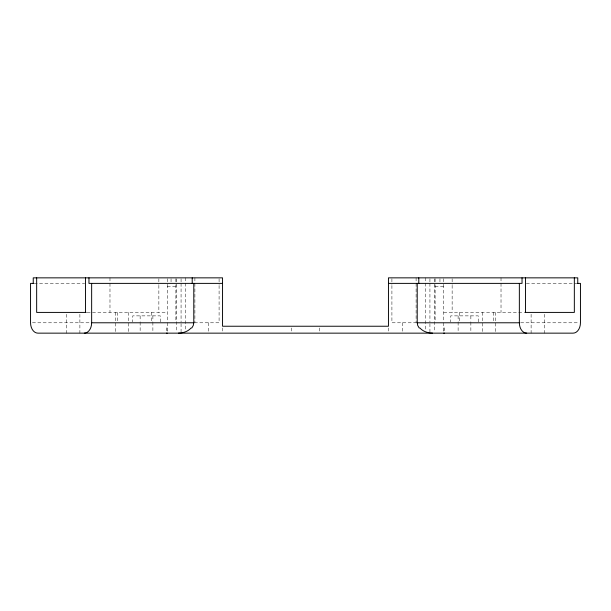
<?xml version="1.0" encoding="UTF-8"?>
<svg xmlns="http://www.w3.org/2000/svg" width="611" height="611" viewBox="0 0 611 611"><rect width="100%" height="100%" fill="white"/><g stroke="black" fill="none" stroke-linecap="round" stroke-linejoin="round"><path stroke-width="0.46" stroke-dasharray="3.06 2.29" d="M34.185 283.382L84.662 283.382M526.338 283.382L576.815 283.382M167.246 286.49L175.884 286.49M435.116 286.49L443.754 286.49M87.129 312.412L167.246 312.412M443.754 312.412L523.871 312.412M32.452 322.784L90.352 322.784M194.42 322.784L219.089 322.784L219.089 285.337M416.58 322.784L391.911 322.784L391.911 285.337M520.648 322.784L578.548 322.784M167.246 327.97L166.559 327.97L166.559 331.758M443.754 327.97L444.441 327.97L444.441 331.758M166.559 330.116L167.246 330.116M443.754 330.116L444.441 330.116M544.248 314.298L544.248 333.148M531.112 314.298L531.112 333.148M501.02 277.852L501.02 282.519M501.02 283.451L501.02 312.412M495.368 312.412L495.368 333.148M493.688 312.412L493.688 321.837M482.232 312.412L482.232 333.148M478.276 321.921L478.276 315.872L450.712 315.872L450.712 321.921M470.86 315.872L470.86 321.325M470.86 322.234L470.86 332.239M459.296 312.412L459.296 321.837M458.12 315.872L458.12 321.325M458.12 322.234L458.12 332.239M452.14 278.784L452.14 284.39M452.14 285.322L452.14 312.412M443.754 278.715L443.754 284.39M443.754 284.764L443.754 321.852M443.754 322.784L443.754 331.758M439.951 278.769L439.951 283.382M435.116 278.715L435.116 283.901M435.116 284.764L435.116 321.852M434.413 278.799L434.413 332.201M429.93 278.784L429.93 282.526M429.93 283.466L429.93 321.844M429.93 323.723L429.93 333.148M425.439 277.852L425.439 330.291M416.106 277.852L416.106 282.526M416.106 283.466L416.106 322.784M402.275 322.784L402.275 333.148M391.911 278.784L391.911 284.405M388.451 327.97L388.451 333.148M319.324 327.97L319.324 333.148M291.676 327.97L291.676 333.148M222.549 327.97L222.549 333.148M219.089 278.784L219.089 284.405M208.725 322.784L208.725 333.148M194.894 277.852L194.894 282.526M194.894 283.466L194.894 322.784M185.561 277.852L185.561 330.291M181.07 278.784L181.07 282.526M181.07 283.466L181.07 321.844M181.07 323.723L181.07 333.148M176.587 278.799L176.587 332.201M175.884 278.715L175.884 283.901M175.884 284.764L175.884 321.852M171.049 278.769L171.049 283.382M167.246 278.715L167.246 284.39M167.246 284.764L167.246 321.852M167.246 322.784L167.246 331.758M160.288 321.921L160.288 315.872L132.724 315.872L132.724 321.921M158.86 278.784L158.86 284.39M158.86 285.322L158.86 312.412M152.88 315.872L152.88 321.325M152.88 322.234L152.88 332.239M151.704 312.412L151.704 321.837M140.14 315.872L140.14 321.325M140.14 322.234L140.14 332.239M128.768 312.412L128.768 333.148M117.312 312.412L117.312 321.837M115.632 312.412L115.632 333.148M109.98 277.852L109.98 282.519M109.98 283.451L109.98 312.412M79.888 314.298L79.888 333.148M66.752 314.298L66.752 333.148"/><path stroke-width="0.92" d="M193.786 283.382L193.786 322.784L193.282 325.464L191.816 327.97L191.128 327.97C187.951 331.559 183.101 333.048 178.427 333.148M33.399 283.382L30.55 283.382L30.55 322.784A10.372 7.332 -90 0 0 37.882 333.148L573.118 333.148A10.372 7.332 -90 0 0 580.45 322.784L580.45 283.382L577.601 283.382M222.549 283.382L88.962 283.382L88.962 277.852M388.451 283.382L522.038 283.382L522.038 277.852M86.174 312.412L36.66 312.412L36.66 277.852M524.826 312.412L574.34 312.412L574.34 277.852M84.318 333.148A10.372 7.332 -90 0 0 91.65 322.784L193.786 322.784M417.214 283.382L417.214 322.784L519.35 322.784A10.372 7.332 -90 0 0 526.682 333.148M432.573 333.148C427.899 333.048 423.049 331.559 419.872 327.97L419.184 327.97L417.718 325.464L417.214 322.784M577.762 283.382L577.762 277.852L388.451 277.852L388.451 326.236L222.549 326.236L222.549 277.852L33.238 277.852L33.238 283.382M525.46 277.852L525.46 312.412M519.35 283.382L519.35 322.784M444.441 333.148L443.754 333.148M418.795 277.852L418.795 283.382M192.205 277.852L192.205 283.382M167.246 333.148L166.559 333.148M91.65 283.382L91.65 322.784M85.54 277.852L85.54 312.412"/></g></svg>
